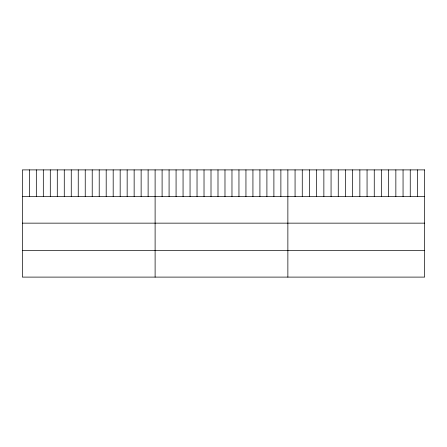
<?xml version="1.0" encoding="UTF-8"?>
<svg xmlns="http://www.w3.org/2000/svg" width="447" height="447" viewBox="0 0 447 447"><rect width="100%" height="100%" fill="white"/><g stroke="black" fill="none" stroke-linecap="round" stroke-linejoin="round"><path stroke-width="0.67" d="M22.35 196.568L424.65 196.568M22.35 223.148L424.65 223.148M22.35 250.532L424.65 250.532M417.453 169.894L417.453 196.568M410.251 169.894L410.251 196.568M403.054 169.894L403.054 196.568M395.852 169.894L395.852 196.568M388.655 169.894L388.655 196.568M381.453 169.894L381.453 196.568M374.256 169.894L374.256 196.568M367.06 169.894L367.06 196.568M359.857 169.894L359.857 196.568M352.661 169.894L352.661 196.568M345.458 169.894L345.458 196.568M338.262 169.894L338.262 196.568M331.065 169.894L331.065 196.568M323.863 169.894L323.863 196.568M316.666 169.894L316.666 196.568M309.464 169.894L309.464 196.568M302.267 169.894L302.267 196.568M295.065 169.894L295.065 196.568M287.868 169.894L287.868 277.106M280.878 169.894L280.878 196.568M273.894 169.894L273.894 196.568M266.904 169.894L266.904 196.568M259.919 169.894L259.919 196.568M252.929 169.894L252.929 196.568M245.945 169.894L245.945 196.568M238.955 169.894L238.955 196.568M231.971 169.894L231.971 196.568M224.981 169.894L224.981 196.568M217.996 169.894L217.996 196.568M211.006 169.894L211.006 196.568M204.022 169.894L204.022 196.568M197.032 169.894L197.032 196.568M190.048 169.894L190.048 196.568M183.058 169.894L183.058 196.568M176.073 169.894L176.073 196.568M169.083 169.894L169.083 196.568M162.099 169.894L162.099 196.568M155.109 169.894L155.109 277.106M148.119 169.894L148.119 196.568M141.135 169.894L141.135 196.568M134.145 169.894L134.145 196.568M127.16 169.894L127.16 196.568M120.17 169.894L120.17 196.568M113.186 169.894L113.186 196.568M106.196 169.894L106.196 196.568M99.212 169.894L99.212 196.568M92.222 169.894L92.222 196.568M85.237 169.894L85.237 196.568M78.247 169.894L78.247 196.568M71.263 169.894L71.263 196.568M64.273 169.894L64.273 196.568M57.289 169.894L57.289 196.568M50.299 169.894L50.299 196.568M43.314 169.894L43.314 196.568M36.324 169.894L36.324 196.568M29.34 169.894L29.34 196.568M424.65 169.894L22.35 169.894L22.35 277.106L424.65 277.106L424.65 169.894"/></g></svg>
